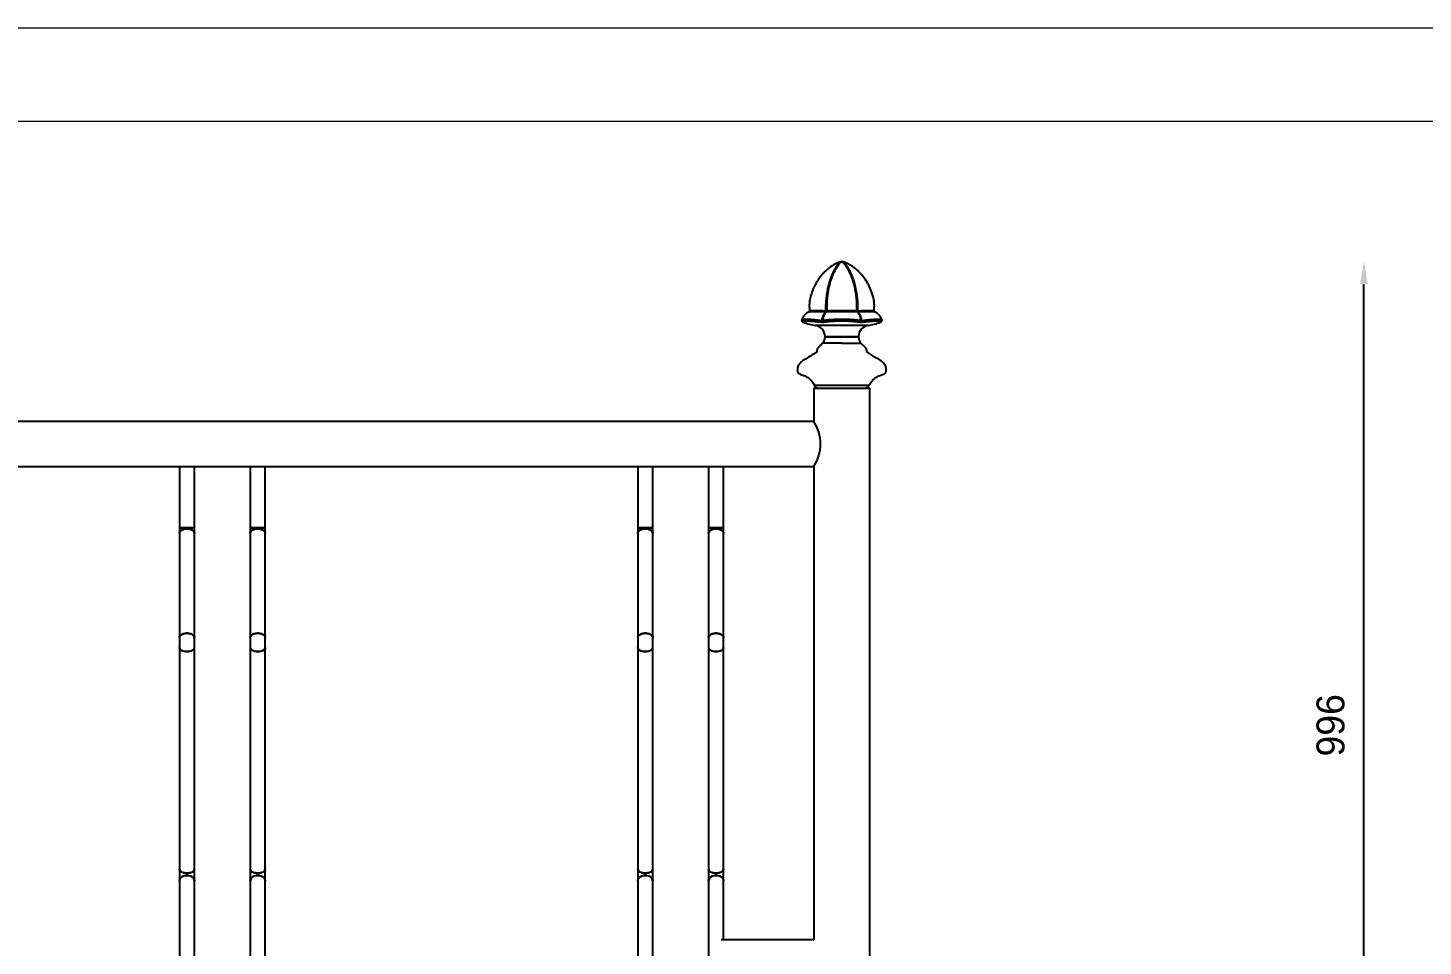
# Model space of a CAD drawing. Header units: millimetres. Extents: x 2157 to 8097, y -3726 to 474.
# Drawn here: x 3655 to 5152, y -511 to 474 of the extents above; entities that cross this region are included whole.
import ezdxf

# ---------------------------------------------------------------- set-up
doc = ezdxf.new("R2010")
doc.units = ezdxf.units.MM
doc.header["$PDSIZE"] = -1
doc.layers.add('tabelka', color=155, linetype='Continuous')
doc.dimstyles.new('1-1', dxfattribs={"dimtxt": 30, "dimasz": 25, "dimexe": 6.25, "dimexo": 30, "dimgap": 20.625, "dimtad": 1, "dimdec": 1, "dimtxsty": 'Standard', "dimcen": 0, "dimclrd": 2, "dimclre": 2, "dimclrt": 2, "dimadec": 0, "dimazin": 0, "dimtfac": 1, "dimtdec": 1, "dimtmove": 0, "dimatfit": 3, "dimfxl": 0, "dimarcsym": 0})

# ---------------------------------------------------------------- blocks, each defined once
blk = doc.blocks.new('*D8')
at = {"color": 2, "lineweight": -2}
blk.add_line((5088.9, -746.9), (5088.9, 199.3), dxfattribs=at)
at = {"color": 2}
for points in [[(5084.7, 199.3), (5093, 199.3), (5088.9, 224.3)], [(5084.7, -746.9), (5093, -746.9), (5088.9, -771.9)]]:
    blk.add_solid(points, dxfattribs=at)
at = {"layer": 'Defpoints', "color": 0}
for p in [(4529.4, 224.3), (5088.9, 224.3), (4550.8, -771.9)]:
    blk.add_point(p, dxfattribs=at)
at = {"color": 2, "insert": (5053.2, -273.8), "char_height": 30, "attachment_point": 5, "rotation": 90}
blk.add_mtext('996', dxfattribs=at)

msp = doc.modelspace()

# ---------------------------------------------------------------- linework, layer by layer
for p, q in [((4530.38, 223.42), (4529.77, 223.53)), ((4530.34, 223.48), (4530.36, 223.48)), ((4493.18, 169.87), (4493.17, 169.87)), ((4562.96, 171.08), (4562.93, 171.09)), ((4485.36, 161.12), (4485.37, 161.03)), ((4487.23, 158.62), (4487.1, 158.69)), ((4487.18, 158.65), (4487.23, 158.62)), ((4528.4, 155.17), (4500.13, 155.17)), ((4556.67, 155.17), (4528.4, 155.17)), ((4569.68, 158.68), (4569.56, 158.62)), ((4569.56, 158.62), (4569.62, 158.65)), ((4571.43, 161.03), (4571.44, 161.12)), ((4571.44, 161.12), (4571.43, 161.03)), ((4528.4, 136.27), (4507.88, 136.27)), ((4510.4, 143.29), (4510.4, 142.9)), ((4510.4, 143.29), (4546.4, 143.29)), ((4510.4, 142.9), (4546.4, 142.9)), ((4528.4, 136.27), (4548.91, 136.27)), ((4546.4, 142.9), (4546.4, 143.29)), ((4498.81, 91.18), (4528.4, 91.18)), ((4528.4, 91.18), (4557.99, 91.18)), ((4498.25, 88.07), (4498.25, 52.22)), ((4498.25, 88.07), (4528.4, 88.07)), ((4528.4, 88.07), (4558.55, 88.07)), ((4558.55, -627.93), (4558.55, 88.07)), ((4498.25, 52.22), (2730.55, 52.22)), ((2730.55, 3.92), (4401.4, 3.92)), ((3417.4, 3.92), (3817.4, 3.92)), ((3817.4, 3.92), (3817.4, -61.93)), ((3833.4, -61.93), (3833.4, 3.92)), ((3833.4, 3.92), (3893.4, 3.92)), ((3893.4, 3.92), (3893.4, -61.93)), ((3909.4, -61.93), (3909.4, 3.92)), ((3909.4, 3.92), (4309.4, 3.92)), ((4309.4, 3.92), (4309.4, -61.93)), ((4325.4, -61.93), (4325.4, 3.92)), ((4325.4, 3.92), (4385.4, 3.92)), ((4385.4, 3.92), (4385.4, -61.93)), ((4401.4, -61.93), (4401.4, 3.92)), ((4401.4, 3.92), (4498.25, 3.92)), ((4498.25, 3.92), (4498.25, -503.88)), ((3817.4, -61.93), (3817.4, -67.48)), ((3833.4, -61.93), (3817.4, -61.93)), ((3817.4, -61.93), (3825.4, -61.93)), ((3817.4, -67.48), (3817.4, -179.52)), ((3825.4, -61.93), (3833.4, -61.93)), ((3833.4, -67.48), (3833.4, -61.93)), ((3833.4, -179.52), (3833.4, -67.48)), ((3893.4, -61.93), (3893.4, -67.48)), ((3909.4, -61.93), (3893.4, -61.93)), ((3893.4, -61.93), (3901.4, -61.93)), ((3893.4, -67.48), (3893.4, -179.52)), ((3901.4, -61.93), (3909.4, -61.93)), ((3909.4, -67.48), (3909.4, -61.93)), ((3909.4, -179.52), (3909.4, -67.48)), ((4309.4, -61.93), (4309.4, -67.48)), ((4325.4, -61.93), (4309.4, -61.93)), ((4309.4, -61.93), (4317.4, -61.93)), ((4309.4, -67.48), (4309.4, -179.52)), ((4317.4, -61.93), (4325.4, -61.93)), ((4325.4, -67.48), (4325.4, -61.93)), ((4325.4, -179.52), (4325.4, -67.48)), ((4385.4, -61.93), (4385.4, -67.48)), ((4401.4, -61.93), (4385.4, -61.93)), ((4385.4, -61.93), (4393.4, -61.93)), ((4385.4, -67.48), (4385.4, -179.52)), ((4393.4, -61.93), (4401.4, -61.93)), ((4401.4, -67.48), (4401.4, -61.93)), ((4401.4, -179.52), (4401.4, -67.48)), ((3817.4, -179.52), (3817.4, -190.46)), ((3833.4, -190.46), (3833.4, -179.52)), ((3893.4, -179.52), (3893.4, -190.46)), ((3909.4, -190.46), (3909.4, -179.52)), ((4309.4, -179.52), (4309.4, -190.46)), ((4325.4, -190.46), (4325.4, -179.52)), ((4385.4, -179.52), (4385.4, -190.46)), ((4401.4, -190.46), (4401.4, -179.52)), ((3817.4, -190.46), (3817.4, -428.05)), ((3833.4, -428.05), (3833.4, -190.46)), ((3893.4, -190.46), (3893.4, -428.05)), ((3909.4, -428.05), (3909.4, -190.46)), ((4309.4, -190.46), (4309.4, -428.05)), ((4325.4, -428.05), (4325.4, -190.46)), ((4385.4, -190.46), (4385.4, -428.05)), ((4401.4, -428.05), (4401.4, -190.46)), ((3817.4, -428.05), (3817.4, -440.65)), ((3833.4, -440.65), (3833.4, -428.05)), ((3893.4, -428.05), (3893.4, -440.65)), ((3909.4, -440.65), (3909.4, -428.05)), ((4309.4, -428.05), (4309.4, -440.65)), ((4325.4, -440.65), (4325.4, -428.05)), ((4385.4, -428.05), (4385.4, -440.65)), ((4401.4, -440.65), (4401.4, -428.05)), ((3817.4, -440.65), (3817.4, -684.96)), ((3833.4, -684.96), (3833.4, -440.65)), ((3893.4, -440.65), (3893.4, -684.96)), ((3909.4, -684.96), (3909.4, -440.65)), ((4309.4, -440.65), (4309.4, -684.96)), ((4325.4, -684.96), (4325.4, -440.65)), ((4385.4, -440.65), (4385.4, -684.96)), ((4401.4, -503.88), (4401.4, -440.65)), ((4498.25, -503.88), (4398.94, -503.88))]:
    msp.add_line(p, q)
at = {"flags": 128}
for points in [[(3817.4, -67.48), (3817.41, -67.24), (3817.69, -66.29), (3818.33, -65.4), (3819.3, -64.61), (3820.56, -63.95), (3822.04, -63.45), (3823.68, -63.15), (3825.4, -63.04)], [(3833.4, -67.48), (3833.29, -66.76), (3832.83, -65.84), (3832.02, -64.99), (3830.9, -64.26), (3829.52, -63.68), (3827.95, -63.27), (3826.26, -63.07), (3824.53, -63.07), (3822.84, -63.27), (3821.27, -63.68), (3819.9, -64.26), (3818.78, -64.99), (3817.97, -65.84), (3817.5, -66.76), (3817.4, -67.48)], [(3825.4, -63.04), (3827.12, -63.15), (3828.76, -63.45), (3830.24, -63.95), (3831.5, -64.61), (3832.47, -65.4), (3833.11, -66.29), (3833.39, -67.24), (3833.4, -67.48)], [(3893.4, -67.48), (3893.41, -67.24), (3893.69, -66.29), (3894.33, -65.4), (3895.3, -64.61), (3896.56, -63.95), (3898.04, -63.45), (3899.68, -63.15), (3901.4, -63.04)], [(3909.4, -67.48), (3909.29, -66.76), (3908.83, -65.84), (3908.02, -64.99), (3906.9, -64.26), (3905.52, -63.68), (3903.95, -63.27), (3902.26, -63.07), (3900.53, -63.07), (3898.84, -63.27), (3897.27, -63.68), (3895.9, -64.26), (3894.78, -64.99), (3893.97, -65.84), (3893.5, -66.76), (3893.4, -67.48)], [(3901.4, -63.04), (3903.12, -63.15), (3904.76, -63.45), (3906.24, -63.95), (3907.5, -64.61), (3908.47, -65.4), (3909.11, -66.29), (3909.39, -67.24), (3909.4, -67.48)], [(4309.4, -67.48), (4309.41, -67.24), (4309.69, -66.29), (4310.33, -65.4), (4311.3, -64.61), (4312.56, -63.95), (4314.04, -63.45), (4315.68, -63.15), (4317.4, -63.04)], [(4325.4, -67.48), (4325.29, -66.76), (4324.83, -65.84), (4324.02, -64.99), (4322.9, -64.26), (4321.52, -63.68), (4319.95, -63.27), (4318.26, -63.07), (4316.53, -63.07), (4314.84, -63.27), (4313.27, -63.68), (4311.9, -64.26), (4310.78, -64.99), (4309.97, -65.84), (4309.5, -66.76), (4309.4, -67.48)], [(4317.4, -63.04), (4319.12, -63.15), (4320.76, -63.45), (4322.24, -63.95), (4323.5, -64.61), (4324.47, -65.4), (4325.11, -66.29), (4325.39, -67.24), (4325.4, -67.48)], [(4385.4, -67.48), (4385.41, -67.24), (4385.69, -66.29), (4386.33, -65.4), (4387.3, -64.61), (4388.56, -63.95), (4390.04, -63.45), (4391.68, -63.15), (4393.4, -63.04)], [(4401.4, -67.48), (4401.29, -66.76), (4400.83, -65.84), (4400.02, -64.99), (4398.9, -64.26), (4397.52, -63.68), (4395.95, -63.27), (4394.26, -63.07), (4392.53, -63.07), (4390.84, -63.27), (4389.27, -63.68), (4387.9, -64.26), (4386.78, -64.99), (4385.97, -65.84), (4385.5, -66.76), (4385.4, -67.48)], [(4393.4, -63.04), (4395.12, -63.15), (4396.76, -63.45), (4398.24, -63.95), (4399.5, -64.61), (4400.47, -65.4), (4401.11, -66.29), (4401.39, -67.24), (4401.4, -67.48)], [(3817.4, -179.52), (3817.41, -179.28), (3817.69, -178.34), (3818.33, -177.45), (3819.3, -176.65), (3820.56, -175.99), (3822.04, -175.5), (3823.68, -175.19), (3825.4, -175.09)], [(3833.4, -179.52), (3833.29, -178.81), (3832.83, -177.88), (3832.02, -177.03), (3830.9, -176.3), (3829.52, -175.72), (3827.95, -175.32), (3826.26, -175.11), (3824.53, -175.11), (3822.84, -175.32), (3821.27, -175.72), (3819.9, -176.3), (3818.78, -177.03), (3817.97, -177.88), (3817.5, -178.81), (3817.4, -179.52)], [(3825.4, -175.09), (3827.12, -175.19), (3828.76, -175.5), (3830.24, -175.99), (3831.5, -176.65), (3832.47, -177.45), (3833.11, -178.34), (3833.39, -179.28), (3833.4, -179.52)], [(3893.4, -179.52), (3893.41, -179.28), (3893.69, -178.34), (3894.33, -177.45), (3895.3, -176.65), (3896.56, -175.99), (3898.04, -175.5), (3899.68, -175.19), (3901.4, -175.09)], [(3909.4, -179.52), (3909.29, -178.81), (3908.83, -177.88), (3908.02, -177.03), (3906.9, -176.3), (3905.52, -175.72), (3903.95, -175.32), (3902.26, -175.11), (3900.53, -175.11), (3898.84, -175.32), (3897.27, -175.72), (3895.9, -176.3), (3894.78, -177.03), (3893.97, -177.88), (3893.5, -178.81), (3893.4, -179.52)], [(3901.4, -175.09), (3903.12, -175.19), (3904.76, -175.5), (3906.24, -175.99), (3907.5, -176.65), (3908.47, -177.45), (3909.11, -178.34), (3909.39, -179.28), (3909.4, -179.52)], [(4309.4, -179.52), (4309.41, -179.28), (4309.69, -178.34), (4310.33, -177.45), (4311.3, -176.65), (4312.56, -175.99), (4314.04, -175.5), (4315.68, -175.19), (4317.4, -175.09)], [(4325.4, -179.52), (4325.29, -178.81), (4324.83, -177.88), (4324.02, -177.03), (4322.9, -176.3), (4321.52, -175.72), (4319.95, -175.32), (4318.26, -175.11), (4316.53, -175.11), (4314.84, -175.32), (4313.27, -175.72), (4311.9, -176.3), (4310.78, -177.03), (4309.97, -177.88), (4309.5, -178.81), (4309.4, -179.52)], [(4317.4, -175.09), (4319.12, -175.19), (4320.76, -175.5), (4322.24, -175.99), (4323.5, -176.65), (4324.47, -177.45), (4325.11, -178.34), (4325.39, -179.28), (4325.4, -179.52)], [(4385.4, -179.52), (4385.41, -179.28), (4385.69, -178.34), (4386.33, -177.45), (4387.3, -176.65), (4388.56, -175.99), (4390.04, -175.5), (4391.68, -175.19), (4393.4, -175.09)], [(4401.4, -179.52), (4401.29, -178.81), (4400.83, -177.88), (4400.02, -177.03), (4398.9, -176.3), (4397.52, -175.72), (4395.95, -175.32), (4394.26, -175.11), (4392.53, -175.11), (4390.84, -175.32), (4389.27, -175.72), (4387.9, -176.3), (4386.78, -177.03), (4385.97, -177.88), (4385.5, -178.81), (4385.4, -179.52)], [(4393.4, -175.09), (4395.12, -175.19), (4396.76, -175.5), (4398.24, -175.99), (4399.5, -176.65), (4400.47, -177.45), (4401.11, -178.34), (4401.39, -179.28), (4401.4, -179.52)], [(3833.4, -190.46), (3833.29, -191.16), (3832.83, -192.06), (3832.02, -192.88), (3830.9, -193.59), (3829.52, -194.16), (3827.95, -194.55), (3826.26, -194.75), (3824.53, -194.75), (3822.84, -194.55), (3821.27, -194.16), (3819.9, -193.59), (3818.78, -192.88), (3817.97, -192.06), (3817.5, -191.16), (3817.4, -190.46)], [(3817.4, -190.46), (3817.41, -190.7), (3817.69, -191.62), (3818.33, -192.48), (3819.3, -193.25), (3820.56, -193.9), (3822.04, -194.38), (3823.68, -194.67), (3825.4, -194.77)], [(3825.4, -194.77), (3827.12, -194.67), (3828.76, -194.38), (3830.24, -193.9), (3831.5, -193.25), (3832.47, -192.48), (3833.11, -191.62), (3833.39, -190.7), (3833.4, -190.46)], [(3909.4, -190.46), (3909.29, -191.16), (3908.83, -192.06), (3908.02, -192.88), (3906.9, -193.59), (3905.52, -194.16), (3903.95, -194.55), (3902.26, -194.75), (3900.53, -194.75), (3898.84, -194.55), (3897.27, -194.16), (3895.9, -193.59), (3894.78, -192.88), (3893.97, -192.06), (3893.5, -191.16), (3893.4, -190.46)], [(3893.4, -190.46), (3893.41, -190.7), (3893.69, -191.62), (3894.33, -192.48), (3895.3, -193.25), (3896.56, -193.9), (3898.04, -194.38), (3899.68, -194.67), (3901.4, -194.77)], [(3901.4, -194.77), (3903.12, -194.67), (3904.76, -194.38), (3906.24, -193.9), (3907.5, -193.25), (3908.47, -192.48), (3909.11, -191.62), (3909.39, -190.7), (3909.4, -190.46)], [(4325.4, -190.46), (4325.29, -191.16), (4324.83, -192.06), (4324.02, -192.88), (4322.9, -193.59), (4321.52, -194.16), (4319.95, -194.55), (4318.26, -194.75), (4316.53, -194.75), (4314.84, -194.55), (4313.27, -194.16), (4311.9, -193.59), (4310.78, -192.88), (4309.97, -192.06), (4309.5, -191.16), (4309.4, -190.46)], [(4309.4, -190.46), (4309.41, -190.7), (4309.69, -191.62), (4310.33, -192.48), (4311.3, -193.25), (4312.56, -193.9), (4314.04, -194.38), (4315.68, -194.67), (4317.4, -194.77)], [(4317.4, -194.77), (4319.12, -194.67), (4320.76, -194.38), (4322.24, -193.9), (4323.5, -193.25), (4324.47, -192.48), (4325.11, -191.62), (4325.39, -190.7), (4325.4, -190.46)], [(4401.4, -190.46), (4401.29, -191.16), (4400.83, -192.06), (4400.02, -192.88), (4398.9, -193.59), (4397.52, -194.16), (4395.95, -194.55), (4394.26, -194.75), (4392.53, -194.75), (4390.84, -194.55), (4389.27, -194.16), (4387.9, -193.59), (4386.78, -192.88), (4385.97, -192.06), (4385.5, -191.16), (4385.4, -190.46)], [(4385.4, -190.46), (4385.41, -190.7), (4385.69, -191.62), (4386.33, -192.48), (4387.3, -193.25), (4388.56, -193.9), (4390.04, -194.38), (4391.68, -194.67), (4393.4, -194.77)], [(4393.4, -194.77), (4395.12, -194.67), (4396.76, -194.38), (4398.24, -193.9), (4399.5, -193.25), (4400.47, -192.48), (4401.11, -191.62), (4401.39, -190.7), (4401.4, -190.46)], [(3833.4, -428.05), (3833.29, -428.75), (3832.83, -429.65), (3832.02, -430.47), (3830.9, -431.18), (3829.52, -431.74), (3827.95, -432.14), (3826.26, -432.34), (3824.53, -432.34), (3822.84, -432.14), (3821.27, -431.74), (3819.9, -431.18), (3818.78, -430.47), (3817.97, -429.65), (3817.5, -428.75), (3817.4, -428.05)], [(3817.4, -428.05), (3817.41, -428.28), (3817.69, -429.2), (3818.33, -430.07), (3819.3, -430.84), (3820.56, -431.48), (3822.04, -431.96), (3823.68, -432.26), (3825.4, -432.36)], [(3825.4, -432.36), (3827.12, -432.26), (3828.76, -431.96), (3830.24, -431.48), (3831.5, -430.84), (3832.47, -430.07), (3833.11, -429.2), (3833.39, -428.28), (3833.4, -428.05)], [(3909.4, -428.05), (3909.29, -428.75), (3908.83, -429.65), (3908.02, -430.47), (3906.9, -431.18), (3905.52, -431.74), (3903.95, -432.14), (3902.26, -432.34), (3900.53, -432.34), (3898.84, -432.14), (3897.27, -431.74), (3895.9, -431.18), (3894.78, -430.47), (3893.97, -429.65), (3893.5, -428.75), (3893.4, -428.05)], [(3893.4, -428.05), (3893.41, -428.28), (3893.69, -429.2), (3894.33, -430.07), (3895.3, -430.84), (3896.56, -431.48), (3898.04, -431.96), (3899.68, -432.26), (3901.4, -432.36)], [(3901.4, -432.36), (3903.12, -432.26), (3904.76, -431.96), (3906.24, -431.48), (3907.5, -430.84), (3908.47, -430.07), (3909.11, -429.2), (3909.39, -428.28), (3909.4, -428.05)], [(4325.4, -428.05), (4325.29, -428.75), (4324.83, -429.65), (4324.02, -430.47), (4322.9, -431.18), (4321.52, -431.74), (4319.95, -432.14), (4318.26, -432.34), (4316.53, -432.34), (4314.84, -432.14), (4313.27, -431.74), (4311.9, -431.18), (4310.78, -430.47), (4309.97, -429.65), (4309.5, -428.75), (4309.4, -428.05)], [(4309.4, -428.05), (4309.41, -428.28), (4309.69, -429.2), (4310.33, -430.07), (4311.3, -430.84), (4312.56, -431.48), (4314.04, -431.96), (4315.68, -432.26), (4317.4, -432.36)], [(4317.4, -432.36), (4319.12, -432.26), (4320.76, -431.96), (4322.24, -431.48), (4323.5, -430.84), (4324.47, -430.07), (4325.11, -429.2), (4325.39, -428.28), (4325.4, -428.05)], [(4401.4, -428.05), (4401.29, -428.75), (4400.83, -429.65), (4400.02, -430.47), (4398.9, -431.18), (4397.52, -431.74), (4395.95, -432.14), (4394.26, -432.34), (4392.53, -432.34), (4390.84, -432.14), (4389.27, -431.74), (4387.9, -431.18), (4386.78, -430.47), (4385.97, -429.65), (4385.5, -428.75), (4385.4, -428.05)], [(4385.4, -428.05), (4385.41, -428.28), (4385.69, -429.2), (4386.33, -430.07), (4387.3, -430.84), (4388.56, -431.48), (4390.04, -431.96), (4391.68, -432.26), (4393.4, -432.36)], [(4393.4, -432.36), (4395.12, -432.26), (4396.76, -431.96), (4398.24, -431.48), (4399.5, -430.84), (4400.47, -430.07), (4401.11, -429.2), (4401.39, -428.28), (4401.4, -428.05)], [(3817.4, -440.65), (3817.41, -440.34), (3817.69, -439.11), (3818.33, -437.95), (3819.3, -436.91), (3820.56, -436.06), (3822.04, -435.41), (3823.68, -435.02), (3825.4, -434.88)], [(3833.4, -440.65), (3833.29, -439.71), (3832.83, -438.51), (3832.02, -437.41), (3830.9, -436.46), (3829.52, -435.71), (3827.95, -435.18), (3826.26, -434.91), (3824.53, -434.91), (3822.84, -435.18), (3821.27, -435.71), (3819.9, -436.46), (3818.78, -437.41), (3817.97, -438.51), (3817.5, -439.71), (3817.4, -440.65)], [(3825.4, -434.88), (3827.12, -435.02), (3828.76, -435.41), (3830.24, -436.06), (3831.5, -436.91), (3832.47, -437.95), (3833.11, -439.11), (3833.39, -440.34), (3833.4, -440.65)], [(3893.4, -440.65), (3893.41, -440.34), (3893.69, -439.11), (3894.33, -437.95), (3895.3, -436.91), (3896.56, -436.06), (3898.04, -435.41), (3899.68, -435.02), (3901.4, -434.88)], [(3909.4, -440.65), (3909.29, -439.71), (3908.83, -438.51), (3908.02, -437.41), (3906.9, -436.46), (3905.52, -435.71), (3903.95, -435.18), (3902.26, -434.91), (3900.53, -434.91), (3898.84, -435.18), (3897.27, -435.71), (3895.9, -436.46), (3894.78, -437.41), (3893.97, -438.51), (3893.5, -439.71), (3893.4, -440.65)], [(3901.4, -434.88), (3903.12, -435.02), (3904.76, -435.41), (3906.24, -436.06), (3907.5, -436.91), (3908.47, -437.95), (3909.11, -439.11), (3909.39, -440.34), (3909.4, -440.65)], [(4309.4, -440.65), (4309.41, -440.34), (4309.69, -439.11), (4310.33, -437.95), (4311.3, -436.91), (4312.56, -436.06), (4314.04, -435.41), (4315.68, -435.02), (4317.4, -434.88)], [(4325.4, -440.65), (4325.29, -439.71), (4324.83, -438.51), (4324.02, -437.41), (4322.9, -436.46), (4321.52, -435.71), (4319.95, -435.18), (4318.26, -434.91), (4316.53, -434.91), (4314.84, -435.18), (4313.27, -435.71), (4311.9, -436.46), (4310.78, -437.41), (4309.97, -438.51), (4309.5, -439.71), (4309.4, -440.65)], [(4317.4, -434.88), (4319.12, -435.02), (4320.76, -435.41), (4322.24, -436.06), (4323.5, -436.91), (4324.47, -437.95), (4325.11, -439.11), (4325.39, -440.34), (4325.4, -440.65)], [(4385.4, -440.65), (4385.41, -440.34), (4385.69, -439.11), (4386.33, -437.95), (4387.3, -436.91), (4388.56, -436.06), (4390.04, -435.41), (4391.68, -435.02), (4393.4, -434.88)], [(4401.4, -440.65), (4401.29, -439.71), (4400.83, -438.51), (4400.02, -437.41), (4398.9, -436.46), (4397.52, -435.71), (4395.95, -435.18), (4394.26, -434.91), (4392.53, -434.91), (4390.84, -435.18), (4389.27, -435.71), (4387.9, -436.46), (4386.78, -437.41), (4385.97, -438.51), (4385.5, -439.71), (4385.4, -440.65)], [(4393.4, -434.88), (4395.12, -435.02), (4396.76, -435.41), (4398.24, -436.06), (4399.5, -436.91), (4400.47, -437.95), (4401.11, -439.11), (4401.39, -440.34), (4401.4, -440.65)]]:
    msp.add_lwpolyline(points, dxfattribs=at)
for centre, radius, start, end in [((4526.88, 222.36), 1.2, 90.01065, 111.29865), ((4526.88, 222.36), 1.2, 90.01105, 111.25668), ((4527.41, 224.32), 0.942, 254.50429, 285.49571), ((4529.39, 224.32), 0.942, 254.50234, 285.49766), ((4529.92, 222.36), 1.2, 68.71174, 89.99784), ((4529.92, 222.36), 1.2, 68.6546, 90.00605), ((4511.49, 170.8), 0.953, 259.70805, 280.29195), ((4511.79, 156.7), 14.29, 88.57166, 91.42834), ((4545, 156.7), 14.3, 88.57184, 91.42816), ((4545.3, 170.8), 0.953, 259.70508, 280.29492), ((4508.41, 211.92), 57.36, 248.3373, 261.70245), ((4498.4, 143.29), 12, 0, 81.70245), ((4507.39, 163.06), 2.93, 264.25653, 275.74347), ((4558.4, 143.29), 12, 98.29755, 180), ((4549.41, 163.06), 2.93, 264.25501, 275.74499), ((4548.39, 211.92), 57.36, 278.29755, 291.66371), ((4500.4, 142.9), 10, 318.46802, 0), ((4556.4, 142.9), 10, 180, 221.53198), ((4503.44, 93.07), 5, 202.14041, 270), ((4553.35, 93.07), 5, 270, 337.85959), ((4462.13, 28.07), 43.45, 326.23507, 33.76493)]:
    msp.add_arc(centre, radius, start, end)
for points, knots in [([(4526.46, 223.47), (4525.74, 223.19), (4524.4, 222.65), (4522.63, 221.81), (4521.24, 221.09), (4520.13, 220.47), (4518.65, 219.6), (4516.63, 218.29), (4513.61, 216.05), (4510.28, 213.11), (4506.93, 209.52), (4504.23, 206.07), (4501.96, 202.69), (4500.11, 199.49), (4498.59, 196.47), (4497.48, 193.93), (4496.53, 191.55), (4495.58, 188.89), (4494.66, 185.81), (4493.9, 182.34), (4493.47, 178.48), (4493.43, 174.63), (4493.73, 172.1), (4493.86, 171.09)], [0, 0, 0, 0, 0.0357858, 0.0677737, 0.090816, 0.1081811, 0.1272166, 0.1703501, 0.219459, 0.300649, 0.3737469, 0.4427053, 0.4990247, 0.5580054, 0.609337, 0.6513026, 0.6828315, 0.7251659, 0.7788574, 0.8274743, 0.8849223, 0.9536632, 1, 1, 1, 1]), ([(4511.44, 170.99), (4511.39, 173.06), (4511.31, 177.19), (4511.75, 183.6), (4512.59, 190.11), (4513.95, 197.11), (4515.89, 204.15), (4518.1, 209.92), (4520.16, 214.15), (4521.89, 217.16), (4523.43, 219.41), (4524.58, 220.83), (4525.67, 222.09), (4526.51, 222.83), (4527.16, 223.42)], [0, 0, 0, 0, 0.0958287, 0.1916642, 0.2987627, 0.4058611, 0.5383356, 0.6708075, 0.7420429, 0.813277, 0.8842458, 0.9196825, 0.9374007, 1, 1, 1, 1]), ([(4527.66, 223.42), (4527.09, 222.83), (4526.36, 222.09), (4525.3, 220.83), (4524.18, 219.41), (4522.62, 217.16), (4520.86, 214.16), (4518.77, 209.95), (4516.53, 204.19), (4514.59, 197.15), (4513.26, 190.12), (4512.5, 183.63), (4512.12, 177.21), (4512.14, 173.07), (4512.15, 170.99)], [0, 0, 0, 0, 0.0625979, 0.0803154, 0.1157516, 0.1867181, 0.2577018, 0.3291836, 0.4600818, 0.5941315, 0.7004107, 0.8083245, 0.9034452, 1, 1, 1, 1]), ([(4527.16, 223.42), (4527.12, 223.43), (4527.01, 223.45), (4526.87, 223.48), (4526.72, 223.49), (4526.58, 223.49), (4526.49, 223.49), (4526.46, 223.48), (4526.45, 223.48)], [0, 0, 0, 0, 0.11507913, 0.31312547, 0.45974668, 0.64560306, 0.90171999, 1, 1, 1, 1]), ([(4527.05, 223.56), (4527.04, 223.56), (4527.01, 223.56), (4526.96, 223.56), (4526.91, 223.56), (4526.88, 223.56), (4526.88, 223.56), (4526.88, 223.56)], [0, 0, 0, 0, 0.07375954, 0.2677357, 0.64065092, 0.94924228, 1, 1, 1, 1]), ([(4526.88, 223.56), (4526.88, 223.56), (4526.89, 223.56), (4526.94, 223.56), (4527, 223.56), (4527.06, 223.56), (4527.12, 223.56), (4527.29, 223.56), (4527.62, 223.56), (4527.9, 223.56), (4528.07, 223.56)], [0, 0, 0, 0, 0.0368866, 0.1427812, 0.2153768, 0.2518494, 0.2812008, 0.341713, 0.5914625, 1, 1, 1, 1]), ([(4527.16, 223.42), (4527.3, 223.47), (4527.59, 223.57), (4527.91, 223.56), (4528.07, 223.56), (4528.07, 223.56)], [0, 0, 0, 0, 0.5031592, 0.9926572, 1, 1, 1, 1]), ([(4528.07, 223.56), (4528.07, 223.56), (4528, 223.56), (4527.88, 223.57), (4527.73, 223.47), (4527.66, 223.42)], [0, 0, 0, 0, 0.0073329, 0.4968782, 1, 1, 1, 1]), ([(4529.14, 223.42), (4529.1, 223.43), (4529.01, 223.45), (4528.84, 223.48), (4528.65, 223.49), (4528.42, 223.49), (4528.22, 223.49), (4528.02, 223.48), (4527.85, 223.46), (4527.72, 223.43), (4527.66, 223.42)], [0, 0, 0, 0, 0.083591, 0.2273919, 0.3338444, 0.468805, 0.6546982, 0.7109893, 0.8548487, 1, 1, 1, 1]), ([(4528.07, 223.56), (4528.07, 223.56), (4528.06, 223.56), (4528.08, 223.56), (4528.1, 223.56), (4528.13, 223.56), (4528.15, 223.56), (4528.19, 223.56), (4528.23, 223.56), (4528.31, 223.56), (4528.41, 223.56), (4528.52, 223.56), (4528.58, 223.56), (4528.63, 223.56), (4528.69, 223.56), (4528.73, 223.56), (4528.73, 223.56), (4528.73, 223.56)], [0, 0, 0, 0, 0.0597338, 0.1793774, 0.2614562, 0.3179502, 0.3670179, 0.3918149, 0.4168978, 0.4330089, 0.506764, 0.5573346, 0.5827274, 0.6031906, 0.6453397, 0.8193055, 1, 1, 1, 1]), ([(4529.14, 223.42), (4529.06, 223.47), (4528.92, 223.57), (4528.8, 223.56), (4528.73, 223.56), (4528.73, 223.56)], [0, 0, 0, 0, 0.5031269, 0.9926723, 1, 1, 1, 1]), ([(4528.73, 223.56), (4528.73, 223.56), (4528.88, 223.56), (4529.21, 223.57), (4529.5, 223.47), (4529.64, 223.42)], [0, 0, 0, 0, 0.0072842, 0.4968696, 1, 1, 1, 1]), ([(4528.73, 223.56), (4528.83, 223.56), (4529, 223.56), (4529.23, 223.56), (4529.41, 223.56), (4529.54, 223.56), (4529.63, 223.56), (4529.69, 223.56), (4529.71, 223.56), (4529.75, 223.56), (4529.81, 223.56), (4529.87, 223.56), (4529.92, 223.56), (4529.92, 223.56), (4529.92, 223.56)], [0, 0, 0, 0, 0.228422, 0.4077009, 0.5306491, 0.6153044, 0.6999258, 0.7141767, 0.7212616, 0.7512833, 0.788209, 0.89381, 0.9662182, 1, 1, 1, 1]), ([(4529.59, 223.55), (4529.42, 223.55), (4529.24, 223.56), (4529.06, 223.56), (4529.06, 223.56)], [0, 0, 0, 0, 0.9816382, 1, 1, 1, 1]), ([(4544.65, 170.99), (4544.66, 173.04), (4544.68, 177.18), (4544.3, 183.57), (4543.54, 190.09), (4542.23, 197.06), (4540.29, 204.13), (4538.05, 209.89), (4535.94, 214.15), (4534.19, 217.16), (4532.62, 219.41), (4531.5, 220.83), (4530.44, 222.09), (4529.71, 222.83), (4529.14, 223.42)], [0, 0, 0, 0, 0.0951128, 0.1916758, 0.2979548, 0.4058681, 0.5367691, 0.6708157, 0.7418015, 0.8132819, 0.8842484, 0.9196846, 0.937402, 1, 1, 1, 1]), ([(4530.35, 223.48), (4530.34, 223.48), (4530.32, 223.49), (4530.24, 223.49), (4530.11, 223.49), (4529.95, 223.48), (4529.8, 223.46), (4529.69, 223.43), (4529.64, 223.42)], [0, 0, 0, 0, 0.0824975, 0.2682989, 0.5243078, 0.6628729, 0.8581893, 1, 1, 1, 1]), ([(4529.64, 223.42), (4530.29, 222.83), (4531.12, 222.09), (4532.22, 220.83), (4533.37, 219.41), (4534.91, 217.16), (4536.64, 214.15), (4538.7, 209.92), (4540.9, 204.15), (4542.85, 197.11), (4544.21, 190.11), (4545.05, 183.6), (4545.49, 177.19), (4545.4, 173.06), (4545.36, 170.99)], [0, 0, 0, 0, 0.0625993, 0.0803183, 0.1157549, 0.1867238, 0.2579572, 0.3291926, 0.4616645, 0.5941385, 0.7012377, 0.808336, 0.9041714, 1, 1, 1, 1]), ([(4532.46, 222.6), (4532.41, 222.62), (4531.72, 222.94), (4531, 223.22), (4530.34, 223.47)], [0, 0, 0, 0, 0.0696361, 1, 1, 1, 1]), ([(4562.95, 171.09), (4563.06, 171.99), (4563.35, 174.36), (4563.35, 178.08), (4562.91, 182.54), (4561.88, 186.87), (4560.05, 192.33), (4557.45, 198.31), (4554.06, 204.02), (4550.68, 208.55), (4547.32, 212.31), (4543.7, 215.65), (4540.1, 218.36), (4537.52, 219.99), (4535.69, 221.02), (4534.28, 221.76), (4532.47, 222.62), (4531.08, 223.18), (4530.34, 223.47)], [0, 0, 0, 0, 0.0410716, 0.1081622, 0.1666738, 0.2425402, 0.3079806, 0.4260208, 0.5361919, 0.6072154, 0.6815508, 0.7654319, 0.8322912, 0.888968, 0.9070742, 0.9301802, 0.9628031, 1, 1, 1, 1]), ([(4493.28, 169.95), (4492.37, 169.48), (4490.55, 168.54), (4488.29, 166.42), (4486.44, 163.92), (4485.68, 161.98), (4485.29, 161)], [0, 0, 0, 0, 0.2503665, 0.4986198, 0.7477017, 1, 1, 1, 1]), ([(4493.79, 171.07), (4493.8, 171.05), (4493.84, 170.89), (4493.76, 170.59), (4493.6, 170.26), (4493.39, 170.04), (4493.24, 169.93), (4493.16, 169.9), (4493.16, 169.9)], [0, 0, 0, 0, 0.0394978, 0.3583499, 0.6073135, 0.8147562, 0.9897781, 1, 1, 1, 1]), ([(4511.32, 169.86), (4510.43, 169.86), (4508.64, 169.86), (4505.75, 169.86), (4502.72, 169.87), (4499.95, 169.89), (4497.7, 169.9), (4496.18, 169.9), (4494.84, 169.9), (4493.8, 169.89), (4493.16, 169.88), (4493.17, 169.87), (4493.18, 169.87)], [0, 0, 0, 0, 0.0911906, 0.1839318, 0.3078276, 0.4358165, 0.5394344, 0.6451912, 0.7094995, 0.8294634, 0.9528734, 1, 1, 1, 1]), ([(4493.56, 174), (4493.56, 173.93), (4493.56, 172.95), (4493.71, 171.99), (4493.85, 171.09)], [0, 0, 0, 0, 0.06860387, 1, 1, 1, 1]), ([(4493.87, 171.09), (4493.86, 171.09), (4493.85, 171.1), (4494.49, 171.1), (4495.51, 171.08), (4496.81, 171.08), (4498.27, 171.09), (4500.41, 171.1), (4503.09, 171.1), (4505.99, 171.08), (4508.82, 171.04), (4510.56, 171), (4511.44, 170.99)], [0, 0, 0, 0, 0.0633224, 0.1811509, 0.3023583, 0.3656167, 0.4675246, 0.5714278, 0.6930625, 0.8186431, 0.908558, 1, 1, 1, 1]), ([(4507.09, 160.14), (4507.13, 160.38), (4507.31, 161.55), (4507.78, 163.55), (4508.61, 165.89), (4509.62, 167.83), (4510.49, 169), (4511.07, 169.63), (4511.26, 169.8), (4511.32, 169.86)], [0, 0, 0, 0, 0.05726395, 0.27982318, 0.50238491, 0.70604357, 0.90970704, 0.96776853, 1, 1, 1, 1]), ([(4511.67, 169.86), (4511.61, 169.8), (4511.11, 169.29), (4510.24, 168.08), (4509.18, 165.99), (4508.35, 163.55), (4507.9, 161.55), (4507.72, 160.38), (4507.68, 160.14)], [0, 0, 0, 0, 0.03223898, 0.26486742, 0.49749042, 0.72010711, 0.94272194, 1, 1, 1, 1]), ([(4511.32, 169.86), (4511.34, 169.92), (4511.38, 170.05), (4511.42, 170.37), (4511.44, 170.71), (4511.44, 170.91), (4511.44, 170.99)], [0, 0, 0, 0, 0.22373983, 0.55169402, 0.83025805, 1, 1, 1, 1]), ([(4512.15, 170.99), (4512.15, 170.91), (4512.15, 170.71), (4512.07, 170.37), (4511.89, 170.05), (4511.73, 169.92), (4511.67, 169.86)], [0, 0, 0, 0, 0.1697437, 0.448305, 0.776264, 1, 1, 1, 1]), ([(4545.13, 169.86), (4544.54, 169.86), (4543.36, 169.86), (4541, 169.86), (4538.09, 169.87), (4534.78, 169.89), (4531.52, 169.9), (4528.2, 169.9), (4524.69, 169.9), (4521.12, 169.88), (4517.8, 169.87), (4514.51, 169.86), (4512.69, 169.86), (4511.67, 169.86)], [0, 0, 0, 0, 0.0712892, 0.1425731, 0.2401826, 0.3378083, 0.4189461, 0.5001016, 0.596646, 0.6931586, 0.7869462, 0.880724, 1, 1, 1, 1]), ([(4512.15, 170.99), (4513.15, 171.01), (4514.93, 171.06), (4518.13, 171.1), (4521.35, 171.1), (4524.81, 171.09), (4528.21, 171.08), (4531.42, 171.09), (4534.57, 171.1), (4537.78, 171.1), (4540.61, 171.08), (4542.91, 171.04), (4544.07, 171), (4544.65, 170.99)], [0, 0, 0, 0, 0.11969478, 0.21330873, 0.30693311, 0.40340067, 0.49989898, 0.58103199, 0.66214993, 0.75959914, 0.85702853, 0.92850958, 1, 1, 1, 1]), ([(4545.13, 169.86), (4545.07, 169.92), (4544.9, 170.05), (4544.73, 170.37), (4544.65, 170.71), (4544.65, 170.91), (4544.65, 170.99)], [0, 0, 0, 0, 0.2237412, 0.5516677, 0.830255, 1, 1, 1, 1]), ([(4549.12, 160.14), (4549.08, 160.38), (4548.9, 161.55), (4548.44, 163.55), (4547.65, 165.89), (4546.7, 167.83), (4545.9, 169), (4545.36, 169.63), (4545.19, 169.8), (4545.13, 169.86)], [0, 0, 0, 0, 0.0572635, 0.2798234, 0.5023834, 0.7060427, 0.9097047, 0.9677692, 1, 1, 1, 1]), ([(4545.36, 170.99), (4546.26, 171), (4548.28, 171.04), (4551.32, 171.09), (4554.32, 171.1), (4556.98, 171.1), (4558.87, 171.08), (4560.37, 171.08), (4561.54, 171.09), (4562.51, 171.1), (4563.02, 171.1), (4562.95, 171.09), (4562.94, 171.09)], [0, 0, 0, 0, 0.0928181, 0.2098775, 0.3305193, 0.4478023, 0.568453, 0.6314202, 0.7328563, 0.836281, 0.9573557, 1, 1, 1, 1]), ([(4545.36, 170.99), (4545.36, 170.91), (4545.36, 170.71), (4545.38, 170.37), (4545.42, 170.05), (4545.46, 169.92), (4545.47, 169.86)], [0, 0, 0, 0, 0.1697425, 0.4483137, 0.7762707, 1, 1, 1, 1]), ([(4563.64, 169.87), (4563.64, 169.87), (4563.65, 169.87), (4563.72, 169.87), (4563.22, 169.89), (4562.23, 169.9), (4561.03, 169.9), (4559.49, 169.9), (4557.54, 169.89), (4554.8, 169.87), (4551.66, 169.86), (4548.52, 169.86), (4546.39, 169.86), (4545.47, 169.86)], [0, 0, 0, 0, 0.0165746, 0.0336278, 0.1595149, 0.261428, 0.3654479, 0.428699, 0.5466914, 0.6680744, 0.7858431, 0.9072518, 1, 1, 1, 1]), ([(4545.47, 169.86), (4545.54, 169.8), (4546.08, 169.29), (4547.03, 168.08), (4548.15, 165.99), (4549.02, 163.55), (4549.49, 161.55), (4549.67, 160.38), (4549.71, 160.14)], [0, 0, 0, 0, 0.03223953, 0.26487143, 0.49749088, 0.72010826, 0.94272314, 1, 1, 1, 1]), ([(4562.97, 171.08), (4563.06, 171.73), (4563.18, 172.52), (4563.2, 173.31), (4563.2, 173.46)], [0, 0, 0, 0, 0.8176412, 1, 1, 1, 1]), ([(4563.65, 169.9), (4563.63, 169.91), (4563.51, 169.96), (4563.31, 170.14), (4563.09, 170.45), (4562.98, 170.79), (4563.02, 171), (4563.03, 171.08)], [0, 0, 0, 0, 0.0609009, 0.2869349, 0.549001, 0.8441324, 1, 1, 1, 1]), ([(4571.51, 161), (4571.12, 161.98), (4570.36, 163.92), (4568.51, 166.42), (4566.24, 168.54), (4564.43, 169.48), (4563.51, 169.95)], [0, 0, 0, 0, 0.25230051, 0.50137523, 0.74962694, 1, 1, 1, 1]), ([(4485.32, 161.07), (4485.3, 161.03), (4485.19, 160.84), (4485.2, 160.29), (4485.44, 159.8), (4485.73, 159.47), (4486.12, 159.17), (4486.55, 158.91), (4486.95, 158.76), (4487.1, 158.7)], [0, 0, 0, 0, 0.0276702, 0.153566, 0.2778549, 0.3980817, 0.5657058, 0.8360039, 1, 1, 1, 1]), ([(4507.09, 160.14), (4505.49, 160.34), (4502.29, 160.72), (4497.84, 161.17), (4493.84, 161.5), (4490.45, 161.67), (4488.57, 161.67), (4487.09, 161.6), (4486.04, 161.47), (4485.32, 161.28), (4485.35, 161.13), (4485.36, 161.12)], [0, 0, 0, 0, 0.1380398, 0.2760868, 0.4192868, 0.5624902, 0.7044096, 0.7276967, 0.8599061, 0.9921137, 1, 1, 1, 1]), ([(4487.1, 158.69), (4486.73, 158.86), (4485.91, 159.24), (4485.85, 159.68), (4486.67, 160), (4488.38, 160.16), (4490.22, 160.16), (4492.26, 160.1), (4494.51, 159.98), (4498.29, 159.68), (4502.74, 159.23), (4506.1, 158.83), (4507.82, 158.62)], [0, 0, 0, 0, 0.09905886, 0.21567331, 0.32513594, 0.43839579, 0.54829808, 0.56539268, 0.66630174, 0.77015321, 0.88297165, 1, 1, 1, 1]), ([(4507.82, 158.62), (4507.81, 158.62), (4507.7, 158.68), (4507.49, 158.85), (4507.31, 159.12), (4507.17, 159.41), (4507.09, 159.71), (4507.08, 160), (4507.09, 160.14), (4507.09, 160.14)], [0, 0, 0, 0, 0.0124483, 0.2575245, 0.5050745, 0.5650849, 0.7787785, 0.9863371, 1, 1, 1, 1]), ([(4507.68, 160.14), (4507.68, 160.14), (4507.65, 160), (4507.63, 159.71), (4507.63, 159.41), (4507.66, 159.12), (4507.71, 158.85), (4507.78, 158.68), (4507.82, 158.62), (4507.82, 158.62)], [0, 0, 0, 0, 0.0136621, 0.2212216, 0.4349188, 0.4949361, 0.7424922, 0.9875537, 1, 1, 1, 1]), ([(4549.12, 160.14), (4547.9, 160.34), (4545.45, 160.72), (4541.03, 161.17), (4536.18, 161.5), (4531.03, 161.67), (4527.25, 161.67), (4523.66, 161.6), (4520.21, 161.47), (4515.64, 161.16), (4511.34, 160.72), (4508.9, 160.34), (4507.68, 160.14)], [0, 0, 0, 0, 0.10890441, 0.21781412, 0.33079109, 0.44376813, 0.55573391, 0.57410587, 0.67841023, 0.78271195, 0.89135908, 1, 1, 1, 1]), ([(4507.82, 158.62), (4509.07, 158.82), (4511.56, 159.21), (4516.02, 159.69), (4520.85, 160), (4525.86, 160.16), (4529.52, 160.16), (4532.99, 160.1), (4536.32, 159.98), (4540.88, 159.68), (4545.23, 159.22), (4547.73, 158.82), (4548.98, 158.62)], [0, 0, 0, 0, 0.1131642, 0.226199, 0.3360732, 0.4459479, 0.5543917, 0.5712596, 0.6722756, 0.7732908, 0.8865804, 1, 1, 1, 1]), ([(4548.98, 158.62), (4550.63, 158.82), (4553.99, 159.22), (4558.52, 159.68), (4562.55, 160), (4565.85, 160.16), (4567.69, 160.16), (4569.11, 160.1), (4570.19, 159.98), (4570.93, 159.68), (4570.9, 159.25), (4570.07, 158.86), (4569.68, 158.68)], [0, 0, 0, 0, 0.1124995, 0.2288922, 0.338147, 0.4511911, 0.5608838, 0.5779457, 0.6786624, 0.7823174, 0.8949193, 1, 1, 1, 1]), ([(4548.98, 158.62), (4548.98, 158.62), (4549.02, 158.68), (4549.09, 158.85), (4549.14, 159.12), (4549.17, 159.41), (4549.17, 159.71), (4549.14, 160), (4549.12, 160.14), (4549.12, 160.14)], [0, 0, 0, 0, 0.0124463, 0.2575088, 0.5050659, 0.5650787, 0.7787775, 0.9863378, 1, 1, 1, 1]), ([(4549.71, 160.14), (4549.71, 160.14), (4549.72, 160), (4549.71, 159.71), (4549.62, 159.41), (4549.49, 159.12), (4549.3, 158.85), (4549.1, 158.68), (4548.99, 158.62), (4548.98, 158.62)], [0, 0, 0, 0, 0.0136694, 0.2212296, 0.4349249, 0.4949599, 0.7425117, 0.9875516, 1, 1, 1, 1]), ([(4571.44, 161.12), (4571.44, 161.13), (4571.48, 161.29), (4570.68, 161.49), (4569.01, 161.67), (4567.08, 161.67), (4564.98, 161.6), (4562.65, 161.48), (4558.86, 161.16), (4554.52, 160.72), (4551.33, 160.34), (4549.71, 160.14)], [0, 0, 0, 0, 0.0085534, 0.1493587, 0.2949629, 0.4368739, 0.4601595, 0.5904853, 0.7245774, 0.8601254, 1, 1, 1, 1]), ([(4569.67, 158.69), (4569.83, 158.75), (4570.24, 158.9), (4570.72, 159.19), (4571.15, 159.53), (4571.5, 160.01), (4571.64, 160.63), (4571.52, 160.93), (4571.47, 161.05)], [0, 0, 0, 0, 0.1721956, 0.4327358, 0.6564337, 0.7914517, 0.9207655, 1, 1, 1, 1]), ([(4507.85, 136.3), (4507.72, 136.13), (4507.02, 135.23), (4505.68, 134.06), (4504.12, 132.54), (4502.88, 131.18), (4501.77, 129.76), (4501.62, 128.36), (4501.69, 127.46), (4501.73, 126.75), (4501.11, 126.24), (4500.28, 125.87), (4497.9, 124.44), (4494.15, 121.86), (4489.57, 119.27), (4485.92, 117.06), (4483.46, 114.87), (4481.77, 112.6), (4480.94, 110.4), (4480.71, 108.76), (4480.65, 107.3), (4480.6, 106.05), (4481.13, 104.55), (4482.64, 103.43), (4484.88, 102.38), (4488.18, 101.37), (4492.15, 99.38), (4495.33, 96.63), (4497.32, 93.99), (4498.35, 92.37), (4498.71, 91.36), (4498.79, 91.12)], [0, 0, 0, 0, 0.0095438, 0.0509423, 0.078558, 0.106104, 0.1335454, 0.1566324, 0.1658222, 0.1748064, 0.1862535, 0.1979951, 0.2161612, 0.3087076, 0.4014111, 0.4498698, 0.4982687, 0.5470568, 0.5743284, 0.6017816, 0.6205386, 0.6393519, 0.6572733, 0.6884214, 0.719294, 0.7679666, 0.8413118, 0.915379, 0.9523623, 0.9886071, 1, 1, 1, 1]), ([(4558, 91.13), (4558.08, 91.37), (4558.46, 92.37), (4559.47, 93.99), (4561.47, 96.63), (4564.64, 99.39), (4568.27, 101.18), (4571.14, 102.17), (4572.97, 102.83), (4574.53, 103.71), (4575.73, 104.7), (4576.19, 106.05), (4576.15, 107.3), (4576.09, 108.76), (4575.86, 110.4), (4575.05, 112.55), (4573.43, 114.75), (4571.12, 116.88), (4568.47, 118.55), (4565.23, 120.35), (4561.55, 122.62), (4558.43, 124.77), (4556.36, 125.93), (4555.54, 126.34), (4555.03, 126.85), (4555.14, 127.63), (4555.15, 128.54), (4554.97, 129.85), (4553.91, 131.18), (4552.68, 132.54), (4551.12, 134.06), (4549.78, 135.23), (4549.07, 136.13), (4548.94, 136.3)], [0, 0, 0, 0, 0.0112307, 0.0474706, 0.0844509, 0.1585085, 0.2318471, 0.2627929, 0.2937526, 0.3180521, 0.3426086, 0.3605286, 0.3793398, 0.3980947, 0.4255448, 0.4528134, 0.4993949, 0.5456212, 0.5918346, 0.6382654, 0.7109745, 0.783697, 0.8068978, 0.8160623, 0.8250966, 0.836584, 0.848176, 0.8663622, 0.8937996, 0.9213437, 0.9489551, 0.990349, 1, 1, 1, 1])]:
    msp.add_open_spline(points, degree=3, knots=knots)
at = {"layer": 'tabelka', "lineweight": 5}
for points in [[(2156.87, 474.4), (8096.87, 474.4), (8096.87, -3725.6), (2156.87, -3725.6)], [(2256.87, 374.4), (7996.87, 374.4), (7996.87, -3625.6), (2256.87, -3625.6)]]:
    msp.add_lwpolyline(points, close=True, dxfattribs=at)

# ---------------------------------------------------------------- dimensions: what is measured, and where the dimension line sits
dim = msp.add_linear_dim(base=(5088.86, 224.32), p1=(4550.83, -771.93), p2=(4529.39, 224.32), angle=90, text='996', dimstyle='1-1', override={"dimse1": 1, "dimse2": 1})
dim.commit()
dim.dimension.update_dxf_attribs({"geometry": '*D8', "text_midpoint": (5053.23, -273.8)})

doc.saveas('drawing.dxf')
